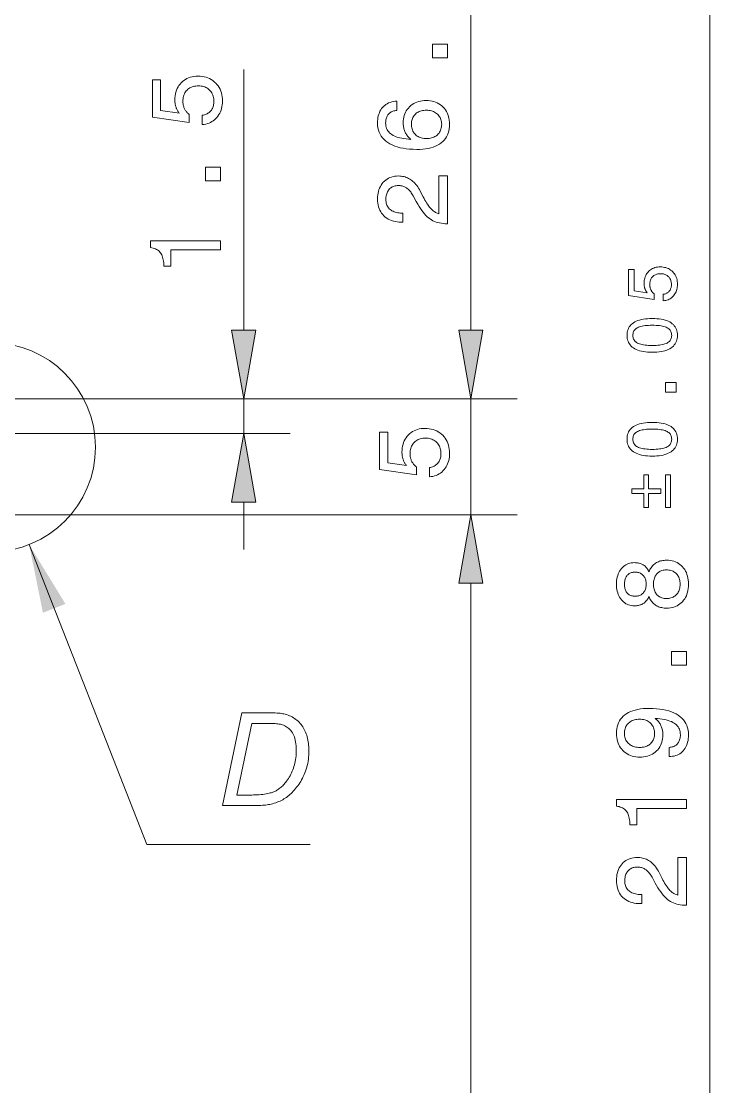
# Model space of a CAD drawing. Extents: x 0 to 297, y 0 to 420.
# Drawn here: x 120.47 to 150.13, y 210 to 255.94 of the extents above; entities that cross this region are included whole.
import ezdxf

# ---------------------------------------------------------------- set-up
doc = ezdxf.new("R2010")
doc.units = 0

msp = doc.modelspace()

# ---------------------------------------------------------------- linework, layer by layer
at = {"color": 7, "lineweight": 13}
for p, q in [((150.135, 124.62), (150.135, 338.511)), ((139.838, 242.62), (139.838, 263.511)), ((120.128, 239.665), (141.838, 239.665)), ((120.128, 239.665), (141.838, 239.665)), ((119.828, 234.665), (141.838, 234.665)), ((119.828, 234.665), (141.838, 234.665)), ((139.838, 145.62), (139.838, 231.711))]:
    msp.add_line(p, q, dxfattribs=at)
at = {"color": 7, "lineweight": 13, "ltscale": 0.281043}
msp.add_line((130.049, 242.62), (130.049, 253.861), dxfattribs=at)
at = {"color": 7, "lineweight": 13, "ltscale": 0.051139}
for p, q in [((139.838, 242.62), (139.838, 244.665)), ((130.049, 233.165), (130.049, 235.211)), ((139.838, 229.665), (139.838, 231.711))]:
    msp.add_line(p, q, dxfattribs=at)
at = {"color": 7, "lineweight": 13, "ltscale": 0.298022}
for p, q in [((120.128, 239.665), (132.049, 239.665)), ((120.128, 238.165), (132.049, 238.165))]:
    msp.add_line(p, q, dxfattribs=at)
at = {"color": 7, "lineweight": 13, "ltscale": 0.0375}
msp.add_line((130.049, 238.165), (130.049, 239.665), dxfattribs=at)
at = {"color": 7, "lineweight": 13, "ltscale": 0.125}
msp.add_line((139.838, 234.665), (139.838, 239.665), dxfattribs=at)
at = {"color": 7, "lineweight": 13}
for points in [[(138.838, 254.364), (138.195, 254.364), (138.195, 254.961), (138.838, 254.961)], [(128.267, 251.489), (128.267, 251.89), (128.313, 251.898), (128.357, 251.909), (128.398, 251.922), (128.438, 251.938), (128.475, 251.956), (128.511, 251.977), (128.544, 252), (128.576, 252.026), (128.605, 252.054), (128.633, 252.085), (128.658, 252.117), (128.68, 252.152), (128.7, 252.188), (128.717, 252.226), (128.732, 252.266), (128.743, 252.307), (128.753, 252.35), (128.759, 252.395), (128.763, 252.442), (128.765, 252.491), (128.763, 252.55), (128.757, 252.606), (128.748, 252.661), (128.735, 252.713), (128.719, 252.762), (128.698, 252.81), (128.675, 252.855), (128.647, 252.897), (128.616, 252.938), (128.581, 252.975), (128.543, 253.01), (128.503, 253.041), (128.461, 253.069), (128.416, 253.093), (128.369, 253.113), (128.319, 253.13), (128.268, 253.142), (128.213, 253.152), (128.157, 253.157), (128.098, 253.159), (128.038, 253.157), (127.981, 253.152), (127.926, 253.143), (127.874, 253.13), (127.824, 253.114), (127.776, 253.094), (127.731, 253.07), (127.689, 253.043), (127.649, 253.012), (127.611, 252.978), (127.577, 252.94), (127.546, 252.9), (127.519, 252.858), (127.495, 252.813), (127.475, 252.765), (127.459, 252.715), (127.446, 252.663), (127.437, 252.608), (127.432, 252.55), (127.43, 252.491), (127.431, 252.456), (127.433, 252.422), (127.436, 252.388), (127.441, 252.355), (127.447, 252.323), (127.455, 252.292), (127.464, 252.261), (127.475, 252.23), (127.486, 252.2), (127.5, 252.171), (127.514, 252.143), (127.53, 252.115), (127.547, 252.088), (127.566, 252.062), (127.586, 252.036), (127.607, 252.011), (127.63, 251.987), (127.654, 251.964), (127.679, 251.941), (127.706, 251.919), (127.706, 251.576), (126.117, 251.812), (126.117, 253.414), (126.471, 253.414), (126.471, 252.101), (127.278, 251.98), (127.26, 252.002), (127.242, 252.025), (127.225, 252.048), (127.21, 252.073), (127.195, 252.098), (127.181, 252.123), (127.168, 252.15), (127.155, 252.177), (127.144, 252.205), (127.134, 252.234), (127.124, 252.264), (127.116, 252.294), (127.109, 252.325), (127.102, 252.356), (127.097, 252.387), (127.092, 252.42), (127.089, 252.452), (127.086, 252.486), (127.085, 252.519), (127.084, 252.554), (127.087, 252.644), (127.095, 252.731), (127.109, 252.815), (127.128, 252.894), (127.153, 252.97), (127.183, 253.043), (127.219, 253.112), (127.26, 253.177), (127.306, 253.239), (127.358, 253.297), (127.415, 253.35), (127.475, 253.398), (127.538, 253.44), (127.605, 253.477), (127.675, 253.508), (127.749, 253.533), (127.826, 253.553), (127.906, 253.567), (127.99, 253.576), (128.077, 253.578), (128.17, 253.575), (128.259, 253.566), (128.344, 253.552), (128.426, 253.531), (128.505, 253.504), (128.579, 253.471), (128.651, 253.432), (128.718, 253.387), (128.782, 253.337), (128.843, 253.28), (128.898, 253.219), (128.948, 253.154), (128.992, 253.085), (129.03, 253.013), (129.062, 252.937), (129.089, 252.857), (129.109, 252.774), (129.124, 252.687), (129.133, 252.597), (129.136, 252.503), (129.133, 252.42), (129.126, 252.339), (129.114, 252.262), (129.097, 252.187), (129.076, 252.116), (129.049, 252.047), (129.018, 251.981), (128.982, 251.918), (128.942, 251.857), (128.896, 251.8), (128.847, 251.747), (128.795, 251.698), (128.739, 251.655), (128.681, 251.616), (128.619, 251.583), (128.555, 251.554), (128.487, 251.53), (128.417, 251.512), (128.343, 251.498)], [(136.649, 252.5), (136.649, 252.104), (136.604, 252.098), (136.56, 252.09), (136.519, 252.08), (136.48, 252.067), (136.443, 252.052), (136.408, 252.034), (136.376, 252.015), (136.346, 251.993), (136.318, 251.968), (136.292, 251.942), (136.269, 251.913), (136.248, 251.882), (136.229, 251.849), (136.213, 251.814), (136.199, 251.777), (136.188, 251.738), (136.18, 251.696), (136.174, 251.653), (136.17, 251.608), (136.169, 251.56), (136.171, 251.496), (136.179, 251.435), (136.193, 251.377), (136.212, 251.322), (136.236, 251.27), (136.266, 251.221), (136.301, 251.175), (136.341, 251.132), (136.387, 251.093), (136.439, 251.056), (136.495, 251.023), (136.558, 250.992), (136.625, 250.964), (136.699, 250.94), (136.778, 250.918), (136.863, 250.899), (136.953, 250.883), (137.048, 250.869), (137.15, 250.859), (137.257, 250.852), (137.225, 250.878), (137.195, 250.905), (137.166, 250.933), (137.139, 250.962), (137.114, 250.992), (137.09, 251.024), (137.067, 251.056), (137.047, 251.09), (137.027, 251.125), (137.01, 251.161), (136.994, 251.198), (136.979, 251.235), (136.967, 251.274), (136.956, 251.313), (136.947, 251.354), (136.939, 251.395), (136.933, 251.437), (136.929, 251.48), (136.926, 251.524), (136.926, 251.569), (136.928, 251.652), (136.936, 251.732), (136.95, 251.81), (136.969, 251.884), (136.994, 251.954), (137.024, 252.022), (137.059, 252.086), (137.1, 252.147), (137.147, 252.205), (137.199, 252.26), (137.255, 252.311), (137.315, 252.356), (137.378, 252.396), (137.445, 252.43), (137.515, 252.459), (137.589, 252.483), (137.666, 252.502), (137.747, 252.515), (137.831, 252.523), (137.918, 252.526), (138.006, 252.523), (138.091, 252.514), (138.172, 252.5), (138.249, 252.481), (138.324, 252.455), (138.394, 252.424), (138.462, 252.388), (138.526, 252.346), (138.587, 252.298), (138.645, 252.244), (138.698, 252.186), (138.745, 252.125), (138.787, 252.06), (138.824, 251.991), (138.854, 251.919), (138.879, 251.844), (138.899, 251.765), (138.913, 251.683), (138.921, 251.597), (138.924, 251.507), (138.92, 251.404), (138.91, 251.306), (138.891, 251.213), (138.866, 251.125), (138.833, 251.042), (138.793, 250.964), (138.745, 250.89), (138.691, 250.822), (138.629, 250.759), (138.559, 250.7), (138.483, 250.647), (138.401, 250.599), (138.312, 250.557), (138.216, 250.521), (138.114, 250.49), (138.006, 250.464), (137.891, 250.445), (137.769, 250.431), (137.642, 250.422), (137.507, 250.42), (137.35, 250.423), (137.2, 250.432), (137.057, 250.446), (136.921, 250.467), (136.793, 250.494), (136.672, 250.527), (136.558, 250.566), (136.452, 250.61), (136.352, 250.661), (136.26, 250.718), (136.176, 250.78), (136.101, 250.847), (136.035, 250.918), (135.978, 250.995), (135.929, 251.076), (135.889, 251.162), (135.858, 251.253), (135.836, 251.348), (135.823, 251.449), (135.819, 251.554), (135.821, 251.638), (135.827, 251.718), (135.838, 251.794), (135.853, 251.867), (135.873, 251.937), (135.897, 252.002), (135.925, 252.065), (135.958, 252.123), (135.995, 252.178), (136.036, 252.229), (136.081, 252.277), (136.13, 252.32), (136.182, 252.358), (136.238, 252.392), (136.298, 252.421), (136.361, 252.446), (136.428, 252.466), (136.498, 252.482), (136.572, 252.493)], [(137.923, 252.108), (137.865, 252.107), (137.81, 252.102), (137.757, 252.094), (137.707, 252.082), (137.659, 252.068), (137.614, 252.05), (137.57, 252.029), (137.529, 252.004), (137.491, 251.977), (137.455, 251.946), (137.421, 251.912), (137.392, 251.877), (137.365, 251.839), (137.343, 251.8), (137.323, 251.758), (137.308, 251.715), (137.295, 251.669), (137.287, 251.621), (137.281, 251.572), (137.28, 251.52), (137.281, 251.462), (137.287, 251.407), (137.295, 251.354), (137.307, 251.304), (137.323, 251.257), (137.342, 251.212), (137.364, 251.169), (137.39, 251.129), (137.42, 251.092), (137.453, 251.057), (137.488, 251.025), (137.527, 250.997), (137.568, 250.972), (137.611, 250.95), (137.658, 250.932), (137.706, 250.917), (137.758, 250.905), (137.811, 250.896), (137.868, 250.891), (137.927, 250.89), (137.986, 250.891), (138.043, 250.896), (138.097, 250.905), (138.148, 250.916), (138.197, 250.931), (138.244, 250.949), (138.288, 250.971), (138.33, 250.996), (138.369, 251.024), (138.405, 251.055), (138.439, 251.089), (138.469, 251.126), (138.496, 251.165), (138.519, 251.206), (138.538, 251.25), (138.554, 251.296), (138.567, 251.344), (138.575, 251.395), (138.581, 251.448), (138.583, 251.503), (138.581, 251.556), (138.575, 251.607), (138.566, 251.656), (138.553, 251.703), (138.537, 251.747), (138.517, 251.79), (138.493, 251.831), (138.466, 251.87), (138.435, 251.906), (138.4, 251.941), (138.363, 251.973), (138.323, 252.001), (138.281, 252.026), (138.236, 252.048), (138.19, 252.066), (138.141, 252.081), (138.09, 252.093), (138.036, 252.102), (137.981, 252.107)], [(129.049, 249.063), (128.406, 249.063), (128.406, 249.659), (129.049, 249.659)], [(138.838, 247.213), (138.825, 247.213), (138.738, 247.215), (138.653, 247.221), (138.571, 247.232), (138.493, 247.246), (138.417, 247.265), (138.344, 247.287), (138.274, 247.314), (138.207, 247.345), (138.143, 247.38), (138.082, 247.42), (138.022, 247.464), (137.963, 247.516), (137.903, 247.574), (137.844, 247.638), (137.785, 247.709), (137.726, 247.787), (137.667, 247.872), (137.608, 247.963), (137.549, 248.061), (137.491, 248.166), (137.351, 248.421), (137.326, 248.466), (137.3, 248.508), (137.274, 248.548), (137.247, 248.585), (137.219, 248.62), (137.191, 248.652), (137.162, 248.682), (137.133, 248.709), (137.103, 248.734), (137.072, 248.756), (137.04, 248.776), (137.008, 248.794), (136.974, 248.81), (136.939, 248.824), (136.904, 248.835), (136.867, 248.845), (136.829, 248.852), (136.79, 248.857), (136.75, 248.861), (136.708, 248.862), (136.662, 248.86), (136.617, 248.855), (136.574, 248.847), (136.532, 248.835), (136.493, 248.821), (136.456, 248.803), (136.42, 248.782), (136.386, 248.757), (136.354, 248.729), (136.324, 248.698), (136.296, 248.664), (136.271, 248.628), (136.249, 248.59), (136.23, 248.55), (136.214, 248.507), (136.201, 248.462), (136.19, 248.415), (136.183, 248.366), (136.179, 248.314), (136.177, 248.261), (136.179, 248.208), (136.185, 248.157), (136.194, 248.108), (136.207, 248.062), (136.223, 248.018), (136.244, 247.976), (136.268, 247.936), (136.296, 247.899), (136.327, 247.864), (136.363, 247.832), (136.401, 247.802), (136.442, 247.775), (136.486, 247.752), (136.533, 247.731), (136.583, 247.714), (136.635, 247.7), (136.691, 247.689), (136.749, 247.681), (136.809, 247.676), (136.873, 247.675), (136.909, 247.675), (136.909, 247.283), (136.848, 247.283), (136.755, 247.285), (136.666, 247.293), (136.581, 247.307), (136.5, 247.326), (136.422, 247.35), (136.349, 247.38), (136.28, 247.415), (136.215, 247.455), (136.153, 247.501), (136.096, 247.552), (136.043, 247.608), (135.996, 247.668), (135.955, 247.732), (135.918, 247.799), (135.888, 247.87), (135.863, 247.945), (135.844, 248.024), (135.83, 248.107), (135.821, 248.194), (135.819, 248.284), (135.821, 248.371), (135.829, 248.454), (135.841, 248.534), (135.858, 248.611), (135.88, 248.684), (135.907, 248.754), (135.94, 248.821), (135.977, 248.884), (136.018, 248.943), (136.065, 249), (136.116, 249.052), (136.17, 249.098), (136.227, 249.139), (136.287, 249.174), (136.35, 249.204), (136.417, 249.229), (136.486, 249.248), (136.559, 249.262), (136.634, 249.27), (136.713, 249.273), (136.774, 249.271), (136.833, 249.266), (136.892, 249.258), (136.948, 249.247), (137.003, 249.233), (137.057, 249.215), (137.109, 249.194), (137.159, 249.17), (137.208, 249.143), (137.255, 249.112), (137.301, 249.079), (137.346, 249.042), (137.39, 249.001), (137.432, 248.957), (137.473, 248.91), (137.513, 248.859), (137.551, 248.806), (137.588, 248.748), (137.624, 248.687), (137.659, 248.623), (137.788, 248.37), (137.825, 248.3), (137.861, 248.234), (137.897, 248.172), (137.932, 248.115), (137.966, 248.061), (138, 248.011), (138.033, 247.965), (138.065, 247.924), (138.096, 247.886), (138.127, 247.853), (138.158, 247.822), (138.189, 247.794), (138.221, 247.768), (138.254, 247.744), (138.288, 247.722), (138.322, 247.703), (138.357, 247.685), (138.393, 247.67), (138.429, 247.656), (138.467, 247.645), (138.467, 249.273), (138.838, 249.273)], [(129.049, 246.086), (126.916, 246.086), (126.916, 245.386), (126.61, 245.386), (126.607, 245.461), (126.602, 245.532), (126.594, 245.599), (126.584, 245.663), (126.571, 245.722), (126.556, 245.777), (126.538, 245.829), (126.517, 245.876), (126.494, 245.92), (126.468, 245.959), (126.439, 245.995), (126.407, 246.028), (126.371, 246.058), (126.332, 246.085), (126.29, 246.109), (126.245, 246.131), (126.196, 246.149), (126.144, 246.164), (126.089, 246.176), (126.03, 246.185), (126.03, 246.478), (129.049, 246.478)], [(148.137, 243.891), (148.137, 244.171), (148.169, 244.177), (148.2, 244.184), (148.229, 244.194), (148.257, 244.205), (148.283, 244.218), (148.308, 244.232), (148.332, 244.248), (148.354, 244.266), (148.374, 244.286), (148.393, 244.307), (148.411, 244.33), (148.427, 244.354), (148.44, 244.38), (148.452, 244.406), (148.463, 244.434), (148.471, 244.463), (148.477, 244.493), (148.482, 244.525), (148.485, 244.558), (148.486, 244.591), (148.484, 244.633), (148.48, 244.673), (148.474, 244.711), (148.465, 244.747), (148.454, 244.782), (148.439, 244.815), (148.423, 244.846), (148.403, 244.876), (148.382, 244.904), (148.357, 244.931), (148.331, 244.955), (148.303, 244.977), (148.273, 244.996), (148.242, 245.013), (148.209, 245.027), (148.174, 245.039), (148.138, 245.048), (148.1, 245.054), (148.06, 245.058), (148.019, 245.059), (147.977, 245.058), (147.937, 245.054), (147.899, 245.048), (147.862, 245.039), (147.827, 245.028), (147.794, 245.014), (147.762, 244.997), (147.733, 244.978), (147.705, 244.956), (147.678, 244.932), (147.654, 244.906), (147.633, 244.878), (147.614, 244.848), (147.597, 244.817), (147.583, 244.784), (147.572, 244.749), (147.563, 244.712), (147.557, 244.674), (147.553, 244.633), (147.551, 244.591), (147.552, 244.567), (147.553, 244.543), (147.556, 244.52), (147.559, 244.497), (147.564, 244.474), (147.569, 244.452), (147.575, 244.43), (147.583, 244.409), (147.591, 244.388), (147.6, 244.368), (147.61, 244.348), (147.622, 244.329), (147.634, 244.31), (147.647, 244.291), (147.661, 244.273), (147.676, 244.256), (147.691, 244.239), (147.708, 244.223), (147.726, 244.207), (147.745, 244.192), (147.745, 243.951), (146.632, 244.116), (146.632, 245.238), (146.88, 245.238), (146.88, 244.318), (147.445, 244.234), (147.432, 244.25), (147.42, 244.266), (147.408, 244.282), (147.397, 244.299), (147.387, 244.316), (147.377, 244.335), (147.368, 244.353), (147.359, 244.372), (147.351, 244.392), (147.344, 244.412), (147.338, 244.433), (147.332, 244.454), (147.326, 244.475), (147.322, 244.497), (147.318, 244.519), (147.315, 244.542), (147.313, 244.565), (147.311, 244.588), (147.31, 244.612), (147.309, 244.636), (147.311, 244.699), (147.317, 244.76), (147.327, 244.818), (147.34, 244.874), (147.357, 244.927), (147.378, 244.978), (147.403, 245.026), (147.432, 245.072), (147.465, 245.115), (147.501, 245.156), (147.541, 245.193), (147.583, 245.227), (147.627, 245.256), (147.674, 245.282), (147.723, 245.304), (147.775, 245.321), (147.828, 245.335), (147.885, 245.345), (147.943, 245.351), (148.005, 245.353), (148.069, 245.351), (148.132, 245.345), (148.192, 245.334), (148.249, 245.32), (148.304, 245.301), (148.356, 245.278), (148.406, 245.251), (148.453, 245.219), (148.498, 245.184), (148.54, 245.144), (148.579, 245.101), (148.614, 245.056), (148.645, 245.008), (148.671, 244.957), (148.694, 244.904), (148.713, 244.848), (148.727, 244.79), (148.737, 244.729), (148.743, 244.666), (148.745, 244.6), (148.744, 244.542), (148.739, 244.486), (148.73, 244.431), (148.719, 244.379), (148.703, 244.329), (148.685, 244.281), (148.663, 244.235), (148.638, 244.19), (148.61, 244.148), (148.578, 244.108), (148.543, 244.071), (148.507, 244.037), (148.468, 244.006), (148.427, 243.979), (148.384, 243.956), (148.339, 243.936), (148.292, 243.919), (148.242, 243.906), (148.191, 243.897)], [(147.661, 241.672), (147.557, 241.674), (147.458, 241.68), (147.364, 241.689), (147.275, 241.702), (147.192, 241.719), (147.113, 241.739), (147.04, 241.764), (146.971, 241.791), (146.908, 241.823), (146.85, 241.858), (146.797, 241.897), (146.75, 241.94), (146.708, 241.985), (146.672, 242.034), (146.641, 242.087), (146.616, 242.143), (146.597, 242.202), (146.583, 242.265), (146.574, 242.331), (146.572, 242.4), (146.574, 242.47), (146.583, 242.536), (146.596, 242.599), (146.616, 242.659), (146.641, 242.715), (146.671, 242.767), (146.707, 242.816), (146.748, 242.862), (146.795, 242.904), (146.848, 242.942), (146.905, 242.977), (146.968, 243.008), (147.037, 243.036), (147.11, 243.06), (147.189, 243.08), (147.273, 243.097), (147.362, 243.11), (147.456, 243.119), (147.556, 243.124), (147.661, 243.126), (147.765, 243.124), (147.864, 243.119), (147.959, 243.11), (148.047, 243.097), (148.131, 243.08), (148.209, 243.06), (148.283, 243.036), (148.351, 243.008), (148.413, 242.977), (148.471, 242.942), (148.523, 242.904), (148.57, 242.862), (148.611, 242.816), (148.647, 242.767), (148.677, 242.715), (148.701, 242.659), (148.721, 242.599), (148.734, 242.536), (148.743, 242.47), (148.745, 242.4), (148.743, 242.331), (148.734, 242.265), (148.72, 242.202), (148.701, 242.143), (148.676, 242.087), (148.646, 242.034), (148.61, 241.985), (148.569, 241.94), (148.522, 241.897), (148.469, 241.858), (148.412, 241.823), (148.349, 241.791), (148.281, 241.764), (148.208, 241.739), (148.129, 241.719), (148.046, 241.702), (147.957, 241.689), (147.863, 241.68), (147.765, 241.674)], [(129.528, 242.62), (130.049, 239.665), (130.57, 242.62)], [(139.317, 242.62), (139.838, 239.665), (140.359, 242.62)], [(139.317, 242.62), (139.838, 239.665), (140.359, 242.62)], [(147.661, 241.962), (147.745, 241.963), (147.825, 241.966), (147.9, 241.971), (147.971, 241.979), (148.036, 241.988), (148.098, 242), (148.154, 242.014), (148.206, 242.03), (148.253, 242.048), (148.296, 242.068), (148.334, 242.09), (148.368, 242.115), (148.399, 242.142), (148.425, 242.172), (148.447, 242.204), (148.465, 242.238), (148.479, 242.275), (148.489, 242.314), (148.495, 242.356), (148.497, 242.4), (148.495, 242.444), (148.489, 242.486), (148.479, 242.525), (148.466, 242.562), (148.448, 242.596), (148.426, 242.628), (148.4, 242.658), (148.37, 242.685), (148.336, 242.709), (148.298, 242.731), (148.256, 242.751), (148.209, 242.769), (148.157, 242.784), (148.101, 242.798), (148.039, 242.809), (147.973, 242.819), (147.902, 242.826), (147.826, 242.831), (147.746, 242.834), (147.661, 242.835), (147.575, 242.834), (147.494, 242.831), (147.418, 242.826), (147.347, 242.819), (147.281, 242.809), (147.22, 242.798), (147.163, 242.784), (147.111, 242.769), (147.064, 242.751), (147.022, 242.731), (146.984, 242.709), (146.95, 242.685), (146.92, 242.658), (146.894, 242.628), (146.872, 242.596), (146.854, 242.562), (146.84, 242.525), (146.83, 242.486), (146.824, 242.444), (146.822, 242.4), (146.824, 242.356), (146.83, 242.314), (146.841, 242.275), (146.855, 242.238), (146.873, 242.204), (146.895, 242.172), (146.921, 242.142), (146.951, 242.115), (146.986, 242.09), (147.024, 242.068), (147.066, 242.048), (147.114, 242.03), (147.166, 242.014), (147.222, 242), (147.284, 241.988), (147.35, 241.979), (147.421, 241.971), (147.496, 241.966), (147.576, 241.963)], [(148.685, 239.953), (148.235, 239.953), (148.235, 240.371), (148.685, 240.371)], [(147.661, 237.195), (147.557, 237.197), (147.458, 237.202), (147.364, 237.212), (147.275, 237.225), (147.192, 237.241), (147.113, 237.262), (147.04, 237.286), (146.971, 237.314), (146.908, 237.346), (146.85, 237.381), (146.797, 237.42), (146.75, 237.462), (146.708, 237.508), (146.672, 237.557), (146.641, 237.609), (146.616, 237.665), (146.597, 237.724), (146.583, 237.787), (146.574, 237.853), (146.572, 237.923), (146.574, 237.993), (146.583, 238.059), (146.596, 238.122), (146.616, 238.181), (146.641, 238.237), (146.671, 238.29), (146.707, 238.339), (146.748, 238.384), (146.795, 238.426), (146.848, 238.465), (146.905, 238.5), (146.968, 238.531), (147.037, 238.559), (147.11, 238.582), (147.189, 238.603), (147.273, 238.619), (147.362, 238.632), (147.456, 238.641), (147.556, 238.647), (147.661, 238.649), (147.765, 238.647), (147.864, 238.641), (147.959, 238.632), (148.047, 238.619), (148.131, 238.603), (148.209, 238.582), (148.283, 238.559), (148.351, 238.531), (148.413, 238.5), (148.471, 238.465), (148.523, 238.426), (148.57, 238.384), (148.611, 238.339), (148.647, 238.29), (148.677, 238.237), (148.701, 238.181), (148.721, 238.122), (148.734, 238.059), (148.743, 237.993), (148.745, 237.923), (148.743, 237.853), (148.734, 237.787), (148.72, 237.724), (148.701, 237.665), (148.676, 237.609), (148.646, 237.557), (148.61, 237.508), (148.569, 237.462), (148.522, 237.42), (148.469, 237.381), (148.412, 237.346), (148.349, 237.314), (148.281, 237.286), (148.208, 237.262), (148.129, 237.241), (148.046, 237.225), (147.957, 237.212), (147.863, 237.202), (147.765, 237.197)], [(130.57, 235.211), (130.049, 238.165), (129.528, 235.211)], [(138.056, 236.299), (138.056, 236.699), (138.101, 236.708), (138.145, 236.719), (138.187, 236.732), (138.226, 236.748), (138.264, 236.766), (138.3, 236.787), (138.333, 236.81), (138.364, 236.836), (138.394, 236.864), (138.421, 236.894), (138.446, 236.927), (138.469, 236.961), (138.488, 236.998), (138.506, 237.036), (138.52, 237.075), (138.532, 237.117), (138.541, 237.16), (138.548, 237.205), (138.552, 237.252), (138.553, 237.3), (138.551, 237.359), (138.546, 237.416), (138.537, 237.47), (138.524, 237.522), (138.507, 237.572), (138.487, 237.619), (138.463, 237.664), (138.436, 237.707), (138.404, 237.747), (138.37, 237.785), (138.332, 237.82), (138.292, 237.851), (138.249, 237.879), (138.204, 237.902), (138.157, 237.923), (138.108, 237.939), (138.056, 237.952), (138.002, 237.961), (137.946, 237.967), (137.887, 237.968), (137.827, 237.967), (137.77, 237.961), (137.715, 237.952), (137.662, 237.939), (137.612, 237.923), (137.565, 237.903), (137.52, 237.88), (137.477, 237.852), (137.437, 237.822), (137.4, 237.787), (137.365, 237.75), (137.335, 237.71), (137.307, 237.667), (137.284, 237.622), (137.264, 237.575), (137.248, 237.525), (137.235, 237.472), (137.226, 237.417), (137.22, 237.36), (137.219, 237.3), (137.219, 237.265), (137.221, 237.231), (137.225, 237.198), (137.23, 237.165), (137.236, 237.133), (137.244, 237.101), (137.253, 237.07), (137.263, 237.04), (137.275, 237.01), (137.288, 236.981), (137.303, 236.952), (137.319, 236.924), (137.336, 236.897), (137.355, 236.871), (137.375, 236.846), (137.396, 236.821), (137.419, 236.797), (137.443, 236.773), (137.468, 236.751), (137.495, 236.729), (137.495, 236.385), (135.905, 236.621), (135.905, 238.224), (136.259, 238.224), (136.259, 236.91), (137.067, 236.79), (137.048, 236.812), (137.031, 236.835), (137.014, 236.858), (136.998, 236.882), (136.983, 236.907), (136.969, 236.933), (136.956, 236.96), (136.944, 236.987), (136.933, 237.015), (136.922, 237.044), (136.913, 237.074), (136.905, 237.104), (136.897, 237.134), (136.891, 237.165), (136.885, 237.197), (136.881, 237.229), (136.877, 237.262), (136.875, 237.295), (136.873, 237.329), (136.873, 237.363), (136.876, 237.454), (136.884, 237.541), (136.897, 237.624), (136.917, 237.704), (136.941, 237.78), (136.971, 237.853), (137.007, 237.921), (137.048, 237.987), (137.095, 238.048), (137.147, 238.107), (137.203, 238.16), (137.263, 238.208), (137.327, 238.25), (137.393, 238.287), (137.464, 238.318), (137.537, 238.343), (137.614, 238.363), (137.695, 238.377), (137.779, 238.385), (137.866, 238.388), (137.958, 238.385), (138.048, 238.376), (138.133, 238.361), (138.215, 238.34), (138.293, 238.313), (138.368, 238.281), (138.439, 238.242), (138.507, 238.197), (138.571, 238.146), (138.631, 238.09), (138.687, 238.028), (138.737, 237.963), (138.781, 237.894), (138.819, 237.822), (138.851, 237.746), (138.877, 237.667), (138.898, 237.584), (138.912, 237.497), (138.921, 237.407), (138.924, 237.313), (138.922, 237.229), (138.915, 237.149), (138.903, 237.072), (138.886, 236.997), (138.864, 236.925), (138.838, 236.856), (138.807, 236.79), (138.771, 236.727), (138.73, 236.667), (138.685, 236.61), (138.635, 236.556), (138.583, 236.508), (138.528, 236.464), (138.469, 236.426), (138.408, 236.392), (138.343, 236.364), (138.276, 236.34), (138.205, 236.321), (138.132, 236.308)], [(147.661, 237.484), (147.745, 237.485), (147.825, 237.488), (147.9, 237.494), (147.971, 237.501), (148.036, 237.511), (148.098, 237.522), (148.154, 237.536), (148.206, 237.552), (148.253, 237.57), (148.296, 237.59), (148.334, 237.613), (148.368, 237.638), (148.399, 237.665), (148.425, 237.695), (148.447, 237.727), (148.465, 237.761), (148.479, 237.798), (148.489, 237.837), (148.495, 237.879), (148.497, 237.923), (148.495, 237.967), (148.489, 238.009), (148.479, 238.048), (148.466, 238.085), (148.448, 238.119), (148.426, 238.151), (148.4, 238.18), (148.37, 238.207), (148.336, 238.232), (148.298, 238.254), (148.256, 238.274), (148.209, 238.291), (148.157, 238.307), (148.101, 238.32), (148.039, 238.332), (147.973, 238.341), (147.902, 238.349), (147.826, 238.354), (147.746, 238.357), (147.661, 238.358), (147.575, 238.357), (147.494, 238.354), (147.418, 238.349), (147.347, 238.341), (147.281, 238.332), (147.22, 238.32), (147.163, 238.307), (147.111, 238.291), (147.064, 238.274), (147.022, 238.254), (146.984, 238.232), (146.95, 238.207), (146.92, 238.18), (146.894, 238.151), (146.872, 238.119), (146.854, 238.085), (146.84, 238.048), (146.83, 238.009), (146.824, 237.967), (146.822, 237.923), (146.824, 237.879), (146.83, 237.837), (146.841, 237.798), (146.855, 237.761), (146.873, 237.727), (146.895, 237.695), (146.921, 237.665), (146.951, 237.638), (146.986, 237.613), (147.024, 237.59), (147.066, 237.57), (147.114, 237.552), (147.166, 237.536), (147.222, 237.522), (147.284, 237.511), (147.35, 237.501), (147.421, 237.494), (147.496, 237.488), (147.576, 237.485)], [(148.027, 235.579), (147.503, 235.579), (147.503, 234.98), (147.298, 234.98), (147.298, 235.579), (146.778, 235.579), (146.778, 235.787), (147.298, 235.787), (147.298, 236.386), (147.503, 236.386), (147.503, 235.787), (148.027, 235.787)], [(148.232, 234.98), (148.232, 236.386), (148.44, 236.386), (148.44, 234.98)], [(140.359, 231.711), (139.838, 234.665), (139.317, 231.711)], [(140.359, 231.711), (139.838, 234.665), (139.317, 231.711)], [(147.52, 231.133), (147.501, 231.095), (147.481, 231.058), (147.46, 231.023), (147.437, 230.991), (147.413, 230.96), (147.388, 230.931), (147.361, 230.905), (147.333, 230.88), (147.304, 230.857), (147.273, 230.836), (147.241, 230.817), (147.208, 230.801), (147.173, 230.786), (147.137, 230.773), (147.099, 230.762), (147.06, 230.753), (147.02, 230.746), (146.978, 230.741), (146.934, 230.738), (146.89, 230.737), (146.822, 230.74), (146.757, 230.747), (146.695, 230.76), (146.635, 230.778), (146.578, 230.802), (146.523, 230.83), (146.471, 230.864), (146.422, 230.902), (146.375, 230.946), (146.331, 230.995), (146.29, 231.049), (146.253, 231.105), (146.221, 231.164), (146.193, 231.227), (146.17, 231.293), (146.15, 231.362), (146.135, 231.434), (146.124, 231.509), (146.118, 231.587), (146.116, 231.669), (146.118, 231.751), (146.124, 231.829), (146.135, 231.905), (146.15, 231.977), (146.17, 232.046), (146.193, 232.112), (146.221, 232.174), (146.253, 232.234), (146.29, 232.29), (146.331, 232.342), (146.375, 232.391), (146.422, 232.435), (146.471, 232.473), (146.523, 232.506), (146.578, 232.535), (146.635, 232.558), (146.695, 232.576), (146.757, 232.588), (146.822, 232.596), (146.89, 232.599), (146.935, 232.598), (146.979, 232.595), (147.021, 232.59), (147.062, 232.583), (147.101, 232.574), (147.139, 232.564), (147.175, 232.551), (147.21, 232.537), (147.243, 232.52), (147.275, 232.502), (147.306, 232.481), (147.335, 232.459), (147.363, 232.434), (147.389, 232.408), (147.415, 232.379), (147.438, 232.348), (147.461, 232.315), (147.482, 232.28), (147.502, 232.243), (147.52, 232.204), (147.539, 232.253), (147.561, 232.298), (147.585, 232.341), (147.61, 232.382), (147.637, 232.421), (147.667, 232.457), (147.698, 232.49), (147.732, 232.521), (147.767, 232.55), (147.805, 232.577), (147.844, 232.6), (147.885, 232.622), (147.927, 232.64), (147.972, 232.657), (148.018, 232.671), (148.066, 232.682), (148.115, 232.691), (148.167, 232.697), (148.22, 232.701), (148.275, 232.702), (148.359, 232.699), (148.441, 232.691), (148.518, 232.677), (148.592, 232.657), (148.663, 232.632), (148.73, 232.601), (148.794, 232.565), (148.854, 232.523), (148.911, 232.476), (148.964, 232.423), (149.013, 232.365), (149.057, 232.303), (149.095, 232.237), (149.129, 232.168), (149.157, 232.095), (149.18, 232.017), (149.198, 231.936), (149.211, 231.851), (149.219, 231.762), (149.221, 231.669), (149.219, 231.576), (149.211, 231.487), (149.198, 231.402), (149.18, 231.321), (149.157, 231.244), (149.129, 231.17), (149.095, 231.101), (149.057, 231.035), (149.013, 230.974), (148.964, 230.916), (148.911, 230.863), (148.854, 230.816), (148.794, 230.774), (148.73, 230.738), (148.663, 230.708), (148.592, 230.683), (148.518, 230.663), (148.441, 230.649), (148.359, 230.641), (148.275, 230.638), (148.22, 230.639), (148.167, 230.643), (148.115, 230.649), (148.066, 230.658), (148.018, 230.669), (147.972, 230.683), (147.927, 230.699), (147.885, 230.718), (147.844, 230.74), (147.805, 230.763), (147.767, 230.79), (147.732, 230.818), (147.698, 230.849), (147.667, 230.883), (147.637, 230.919), (147.61, 230.957), (147.585, 230.997), (147.561, 231.04), (147.539, 231.086)], [(146.923, 231.148), (146.965, 231.15), (147.006, 231.154), (147.045, 231.161), (147.082, 231.171), (147.117, 231.184), (147.151, 231.199), (147.183, 231.218), (147.213, 231.239), (147.242, 231.263), (147.269, 231.29), (147.294, 231.32), (147.316, 231.351), (147.336, 231.384), (147.353, 231.419), (147.367, 231.456), (147.379, 231.495), (147.388, 231.536), (147.395, 231.578), (147.398, 231.623), (147.4, 231.669), (147.398, 231.716), (147.395, 231.76), (147.388, 231.803), (147.379, 231.844), (147.367, 231.883), (147.353, 231.92), (147.336, 231.955), (147.316, 231.989), (147.294, 232.02), (147.269, 232.049), (147.242, 232.077), (147.213, 232.101), (147.183, 232.122), (147.151, 232.141), (147.117, 232.156), (147.082, 232.169), (147.045, 232.179), (147.006, 232.186), (146.965, 232.19), (146.923, 232.192), (146.881, 232.19), (146.841, 232.186), (146.803, 232.179), (146.766, 232.169), (146.731, 232.157), (146.698, 232.142), (146.667, 232.124), (146.638, 232.103), (146.611, 232.079), (146.585, 232.053), (146.561, 232.024), (146.541, 231.993), (146.522, 231.96), (146.506, 231.924), (146.492, 231.887), (146.481, 231.848), (146.473, 231.806), (146.467, 231.763), (146.463, 231.717), (146.462, 231.669), (146.463, 231.621), (146.467, 231.576), (146.473, 231.533), (146.481, 231.491), (146.492, 231.452), (146.506, 231.415), (146.522, 231.38), (146.541, 231.347), (146.561, 231.316), (146.585, 231.287), (146.611, 231.261), (146.638, 231.237), (146.667, 231.216), (146.698, 231.198), (146.731, 231.183), (146.766, 231.17), (146.803, 231.161), (146.841, 231.154), (146.881, 231.15)], [(148.266, 231.053), (148.32, 231.055), (148.371, 231.06), (148.42, 231.068), (148.467, 231.08), (148.512, 231.095), (148.554, 231.113), (148.594, 231.134), (148.631, 231.159), (148.667, 231.187), (148.699, 231.219), (148.73, 231.253), (148.757, 231.29), (148.781, 231.329), (148.801, 231.37), (148.819, 231.414), (148.833, 231.46), (148.844, 231.509), (148.852, 231.56), (148.857, 231.613), (148.859, 231.669), (148.857, 231.725), (148.852, 231.779), (148.844, 231.83), (148.833, 231.879), (148.819, 231.925), (148.801, 231.969), (148.781, 232.011), (148.757, 232.05), (148.73, 232.087), (148.699, 232.121), (148.667, 232.153), (148.631, 232.181), (148.594, 232.206), (148.554, 232.227), (148.512, 232.245), (148.467, 232.26), (148.42, 232.272), (148.371, 232.28), (148.32, 232.285), (148.266, 232.287), (148.216, 232.285), (148.168, 232.28), (148.123, 232.272), (148.079, 232.26), (148.038, 232.246), (147.998, 232.227), (147.961, 232.206), (147.926, 232.181), (147.893, 232.153), (147.863, 232.122), (147.834, 232.088), (147.809, 232.051), (147.787, 232.012), (147.767, 231.971), (147.751, 231.927), (147.738, 231.88), (147.727, 231.831), (147.72, 231.779), (147.715, 231.725), (147.714, 231.669), (147.715, 231.613), (147.72, 231.559), (147.727, 231.508), (147.738, 231.459), (147.751, 231.413), (147.767, 231.369), (147.787, 231.327), (147.809, 231.288), (147.834, 231.252), (147.863, 231.218), (147.893, 231.187), (147.926, 231.159), (147.961, 231.134), (147.998, 231.113), (148.038, 231.094), (148.079, 231.08), (148.123, 231.068), (148.168, 231.06), (148.216, 231.055)], [(149.135, 228.173), (148.492, 228.173), (148.492, 228.77), (149.135, 228.77)], [(129.131, 222.125), (129.966, 226.125), (131.172, 226.125), (131.256, 226.124), (131.337, 226.122), (131.413, 226.119), (131.486, 226.115), (131.554, 226.109), (131.618, 226.102), (131.679, 226.094), (131.735, 226.085), (131.787, 226.074), (131.835, 226.062), (131.899, 226.044), (131.962, 226.023), (132.022, 225.999), (132.081, 225.973), (132.138, 225.944), (132.193, 225.913), (132.246, 225.879), (132.297, 225.842), (132.347, 225.803), (132.394, 225.761), (132.439, 225.716), (132.482, 225.669), (132.523, 225.621), (132.561, 225.57), (132.597, 225.517), (132.631, 225.461), (132.662, 225.404), (132.692, 225.345), (132.719, 225.283), (132.743, 225.219), (132.765, 225.153), (132.785, 225.086), (132.803, 225.017), (132.818, 224.947), (132.831, 224.874), (132.842, 224.801), (132.85, 224.726), (132.856, 224.649), (132.859, 224.57), (132.86, 224.49), (132.859, 224.395), (132.855, 224.301), (132.847, 224.208), (132.837, 224.118), (132.824, 224.029), (132.808, 223.942), (132.789, 223.856), (132.767, 223.773), (132.742, 223.691), (132.714, 223.61), (132.684, 223.532), (132.652, 223.456), (132.619, 223.381), (132.583, 223.308), (132.546, 223.237), (132.507, 223.168), (132.466, 223.101), (132.423, 223.036), (132.379, 222.973), (132.333, 222.912), (132.285, 222.853), (132.237, 222.797), (132.189, 222.743), (132.14, 222.692), (132.091, 222.643), (132.041, 222.597), (131.991, 222.554), (131.941, 222.513), (131.89, 222.475), (131.839, 222.44), (131.786, 222.407), (131.732, 222.375), (131.675, 222.346), (131.617, 222.318), (131.557, 222.292), (131.495, 222.267), (131.432, 222.245), (131.366, 222.224), (131.298, 222.205), (131.229, 222.188), (131.174, 222.176), (131.117, 222.165), (131.057, 222.156), (130.995, 222.147), (130.931, 222.141), (130.864, 222.135), (130.794, 222.13), (130.722, 222.127), (130.648, 222.125), (130.571, 222.125)], [(148.393, 224.237), (148.393, 224.634), (148.437, 224.637), (148.479, 224.643), (148.519, 224.652), (148.557, 224.663), (148.594, 224.677), (148.628, 224.694), (148.66, 224.713), (148.69, 224.735), (148.719, 224.759), (148.745, 224.787), (148.769, 224.816), (148.79, 224.848), (148.809, 224.881), (148.826, 224.917), (148.84, 224.954), (148.851, 224.994), (148.86, 225.036), (148.866, 225.08), (148.87, 225.126), (148.871, 225.173), (148.869, 225.238), (148.861, 225.299), (148.847, 225.357), (148.828, 225.412), (148.804, 225.464), (148.775, 225.513), (148.74, 225.559), (148.699, 225.601), (148.654, 225.641), (148.603, 225.677), (148.546, 225.711), (148.484, 225.742), (148.416, 225.769), (148.342, 225.794), (148.263, 225.816), (148.179, 225.835), (148.088, 225.851), (147.992, 225.864), (147.891, 225.874), (147.783, 225.882), (147.816, 225.856), (147.846, 225.829), (147.875, 225.801), (147.902, 225.772), (147.928, 225.742), (147.952, 225.71), (147.974, 225.678), (147.995, 225.644), (148.015, 225.61), (148.032, 225.574), (148.048, 225.537), (148.063, 225.5), (148.075, 225.461), (148.086, 225.422), (148.095, 225.382), (148.103, 225.341), (148.109, 225.3), (148.113, 225.257), (148.116, 225.214), (148.117, 225.169), (148.114, 225.086), (148.106, 225.005), (148.092, 224.928), (148.073, 224.854), (148.048, 224.783), (148.018, 224.716), (147.983, 224.652), (147.942, 224.59), (147.895, 224.533), (147.844, 224.478), (147.787, 224.427), (147.727, 224.382), (147.664, 224.342), (147.597, 224.308), (147.527, 224.279), (147.453, 224.255), (147.376, 224.236), (147.295, 224.223), (147.211, 224.215), (147.124, 224.212), (147.035, 224.215), (146.951, 224.223), (146.869, 224.237), (146.792, 224.257), (146.717, 224.283), (146.646, 224.313), (146.578, 224.35), (146.514, 224.392), (146.453, 224.44), (146.395, 224.494), (146.342, 224.552), (146.295, 224.613), (146.253, 224.678), (146.216, 224.747), (146.186, 224.819), (146.161, 224.894), (146.141, 224.973), (146.127, 225.055), (146.119, 225.141), (146.116, 225.23), (146.12, 225.333), (146.13, 225.431), (146.149, 225.523), (146.174, 225.611), (146.207, 225.694), (146.247, 225.772), (146.295, 225.845), (146.349, 225.913), (146.411, 225.976), (146.481, 226.035), (146.557, 226.088), (146.639, 226.135), (146.728, 226.177), (146.824, 226.213), (146.926, 226.244), (147.034, 226.269), (147.149, 226.289), (147.271, 226.303), (147.398, 226.311), (147.533, 226.314), (147.691, 226.311), (147.842, 226.302), (147.986, 226.287), (148.122, 226.266), (148.251, 226.24), (148.372, 226.207), (148.486, 226.168), (148.592, 226.124), (148.691, 226.073), (148.783, 226.017), (148.866, 225.955), (148.941, 225.888), (149.006, 225.816), (149.063, 225.738), (149.112, 225.656), (149.151, 225.569), (149.182, 225.477), (149.204, 225.379), (149.217, 225.277), (149.221, 225.169), (149.219, 225.086), (149.212, 225.006), (149.201, 224.929), (149.185, 224.856), (149.165, 224.787), (149.14, 224.72), (149.111, 224.658), (149.077, 224.599), (149.039, 224.543), (148.996, 224.49), (148.949, 224.442), (148.899, 224.399), (148.847, 224.361), (148.791, 224.329), (148.732, 224.301), (148.67, 224.278), (148.605, 224.26), (148.538, 224.248), (148.467, 224.24)], [(129.761, 222.578), (130.394, 222.578), (130.479, 222.579), (130.561, 222.581), (130.642, 222.585), (130.721, 222.59), (130.798, 222.598), (130.874, 222.606), (130.947, 222.617), (131.018, 222.628), (131.088, 222.642), (131.155, 222.657), (131.196, 222.667), (131.236, 222.678), (131.274, 222.691), (131.311, 222.704), (131.348, 222.718), (131.382, 222.733), (131.416, 222.748), (131.449, 222.765), (131.48, 222.783), (131.51, 222.801), (131.548, 222.827), (131.586, 222.854), (131.623, 222.882), (131.659, 222.912), (131.695, 222.944), (131.73, 222.977), (131.764, 223.012), (131.797, 223.049), (131.83, 223.087), (131.862, 223.126), (131.902, 223.18), (131.941, 223.236), (131.979, 223.293), (132.014, 223.352), (132.048, 223.412), (132.081, 223.474), (132.111, 223.537), (132.14, 223.602), (132.168, 223.668), (132.193, 223.736), (132.217, 223.805), (132.238, 223.877), (132.257, 223.95), (132.273, 224.025), (132.286, 224.102), (132.298, 224.181), (132.306, 224.262), (132.313, 224.344), (132.316, 224.429), (132.317, 224.515), (132.316, 224.61), (132.311, 224.7), (132.302, 224.786), (132.29, 224.868), (132.275, 224.944), (132.257, 225.017), (132.235, 225.085), (132.209, 225.148), (132.18, 225.207), (132.148, 225.261), (132.114, 225.312), (132.077, 225.358), (132.038, 225.402), (131.998, 225.442), (131.956, 225.478), (131.912, 225.511), (131.866, 225.54), (131.818, 225.566), (131.769, 225.588), (131.717, 225.606), (131.676, 225.618), (131.631, 225.629), (131.582, 225.638), (131.528, 225.647), (131.47, 225.653), (131.407, 225.659), (131.34, 225.664), (131.269, 225.667), (131.194, 225.669), (131.114, 225.669), (130.408, 225.669)], [(147.119, 224.63), (147.176, 224.631), (147.231, 224.636), (147.283, 224.644), (147.333, 224.655), (147.381, 224.67), (147.426, 224.688), (147.469, 224.709), (147.51, 224.733), (147.548, 224.76), (147.584, 224.791), (147.617, 224.824), (147.647, 224.86), (147.673, 224.897), (147.696, 224.937), (147.715, 224.978), (147.73, 225.022), (147.743, 225.068), (147.751, 225.116), (147.756, 225.166), (147.758, 225.218), (147.756, 225.276), (147.751, 225.331), (147.743, 225.383), (147.731, 225.433), (147.715, 225.481), (147.696, 225.526), (147.674, 225.568), (147.648, 225.608), (147.619, 225.646), (147.586, 225.681), (147.551, 225.712), (147.513, 225.741), (147.472, 225.766), (147.428, 225.788), (147.383, 225.806), (147.334, 225.821), (147.283, 225.833), (147.23, 225.841), (147.174, 225.846), (147.115, 225.848), (147.056, 225.846), (146.999, 225.841), (146.945, 225.833), (146.894, 225.821), (146.845, 225.806), (146.798, 225.788), (146.754, 225.766), (146.712, 225.741), (146.672, 225.712), (146.636, 225.681), (146.602, 225.646), (146.571, 225.609), (146.545, 225.57), (146.522, 225.528), (146.502, 225.484), (146.486, 225.438), (146.473, 225.39), (146.465, 225.339), (146.459, 225.286), (146.457, 225.23), (146.459, 225.177), (146.465, 225.127), (146.474, 225.078), (146.487, 225.031), (146.503, 224.987), (146.523, 224.944), (146.547, 224.904), (146.574, 224.865), (146.605, 224.829), (146.64, 224.795), (146.677, 224.764), (146.717, 224.735), (146.76, 224.711), (146.804, 224.689), (146.851, 224.671), (146.9, 224.656), (146.951, 224.644), (147.005, 224.636), (147.061, 224.631)], [(149.135, 221.999), (147.001, 221.999), (147.001, 221.299), (146.696, 221.299), (146.693, 221.374), (146.688, 221.445), (146.68, 221.512), (146.67, 221.576), (146.657, 221.635), (146.641, 221.69), (146.623, 221.742), (146.603, 221.789), (146.579, 221.833), (146.553, 221.872), (146.524, 221.908), (146.492, 221.941), (146.457, 221.971), (146.418, 221.998), (146.376, 222.022), (146.331, 222.043), (146.282, 222.061), (146.23, 222.076), (146.174, 222.089), (146.116, 222.098), (146.116, 222.391), (149.135, 222.391)], [(149.135, 217.824), (149.122, 217.824), (149.035, 217.826), (148.95, 217.832), (148.868, 217.843), (148.79, 217.857), (148.714, 217.876), (148.641, 217.899), (148.571, 217.925), (148.504, 217.956), (148.44, 217.992), (148.379, 218.031), (148.319, 218.075), (148.26, 218.127), (148.201, 218.185), (148.141, 218.249), (148.082, 218.321), (148.023, 218.399), (147.964, 218.483), (147.905, 218.575), (147.846, 218.673), (147.788, 218.777), (147.649, 219.032), (147.623, 219.077), (147.598, 219.119), (147.571, 219.159), (147.544, 219.196), (147.517, 219.231), (147.488, 219.263), (147.459, 219.293), (147.43, 219.32), (147.4, 219.345), (147.369, 219.367), (147.338, 219.387), (147.305, 219.405), (147.271, 219.421), (147.237, 219.435), (147.201, 219.447), (147.164, 219.456), (147.126, 219.463), (147.087, 219.469), (147.047, 219.472), (147.006, 219.473), (146.959, 219.471), (146.914, 219.466), (146.871, 219.458), (146.83, 219.447), (146.79, 219.432), (146.753, 219.414), (146.717, 219.393), (146.683, 219.368), (146.651, 219.341), (146.621, 219.309), (146.593, 219.276), (146.568, 219.24), (146.546, 219.201), (146.527, 219.161), (146.511, 219.118), (146.498, 219.074), (146.487, 219.026), (146.48, 218.977), (146.476, 218.926), (146.474, 218.872), (146.476, 218.819), (146.482, 218.768), (146.491, 218.719), (146.504, 218.673), (146.521, 218.629), (146.541, 218.587), (146.565, 218.548), (146.593, 218.51), (146.625, 218.476), (146.66, 218.443), (146.698, 218.413), (146.74, 218.386), (146.784, 218.363), (146.83, 218.342), (146.88, 218.325), (146.932, 218.311), (146.988, 218.3), (147.046, 218.292), (147.106, 218.288), (147.17, 218.286), (147.206, 218.286), (147.206, 217.894), (147.145, 217.894), (147.052, 217.896), (146.963, 217.905), (146.878, 217.918), (146.797, 217.937), (146.72, 217.961), (146.646, 217.991), (146.577, 218.026), (146.512, 218.066), (146.451, 218.112), (146.393, 218.164), (146.34, 218.22), (146.293, 218.279), (146.252, 218.343), (146.216, 218.41), (146.185, 218.481), (146.16, 218.557), (146.141, 218.635), (146.127, 218.718), (146.119, 218.805), (146.116, 218.895), (146.118, 218.982), (146.126, 219.066), (146.138, 219.146), (146.155, 219.222), (146.178, 219.296), (146.205, 219.365), (146.237, 219.432), (146.274, 219.495), (146.316, 219.555), (146.363, 219.611), (146.413, 219.663), (146.467, 219.709), (146.524, 219.75), (146.584, 219.786), (146.648, 219.816), (146.714, 219.84), (146.783, 219.859), (146.856, 219.873), (146.931, 219.881), (147.01, 219.884), (147.071, 219.882), (147.131, 219.878), (147.189, 219.87), (147.245, 219.858), (147.3, 219.844), (147.354, 219.826), (147.406, 219.805), (147.456, 219.781), (147.505, 219.754), (147.553, 219.724), (147.599, 219.69), (147.643, 219.653), (147.687, 219.612), (147.729, 219.569), (147.77, 219.521), (147.81, 219.471), (147.848, 219.417), (147.886, 219.359), (147.922, 219.299), (147.956, 219.235), (148.085, 218.982), (148.122, 218.912), (148.159, 218.846), (148.194, 218.784), (148.229, 218.726), (148.264, 218.672), (148.297, 218.622), (148.33, 218.577), (148.362, 218.535), (148.394, 218.498), (148.424, 218.464), (148.455, 218.434), (148.487, 218.406), (148.519, 218.379), (148.552, 218.355), (148.585, 218.334), (148.619, 218.314), (148.654, 218.296), (148.69, 218.281), (148.727, 218.268), (148.764, 218.256), (148.764, 219.884), (149.135, 219.884)]]:
    msp.add_lwpolyline(points, close=True, dxfattribs=at)
msp.add_lwpolyline([(120.802, 233.379), (125.882, 220.441), (132.918, 220.441)], dxfattribs=at)
msp.add_circle((119.155, 237.575), 4.508, dxfattribs=at)
for points in [[(129.528, 242.62), (130.049, 239.665), (129.528, 242.62), (130.57, 242.62)], [(139.317, 242.62), (139.838, 239.665), (139.317, 242.62), (140.359, 242.62)], [(139.317, 242.62), (139.838, 239.665), (139.317, 242.62), (140.359, 242.62)], [(130.57, 235.211), (130.049, 238.165), (130.57, 235.211), (129.528, 235.211)], [(140.359, 231.711), (139.838, 234.665), (140.359, 231.711), (139.317, 231.711)], [(140.359, 231.711), (139.838, 234.665), (140.359, 231.711), (139.317, 231.711)], [(122.367, 230.819), (120.802, 233.379), (121.397, 230.439)]]:
    msp.add_solid(points, dxfattribs=at)

doc.saveas('drawing.dxf')
